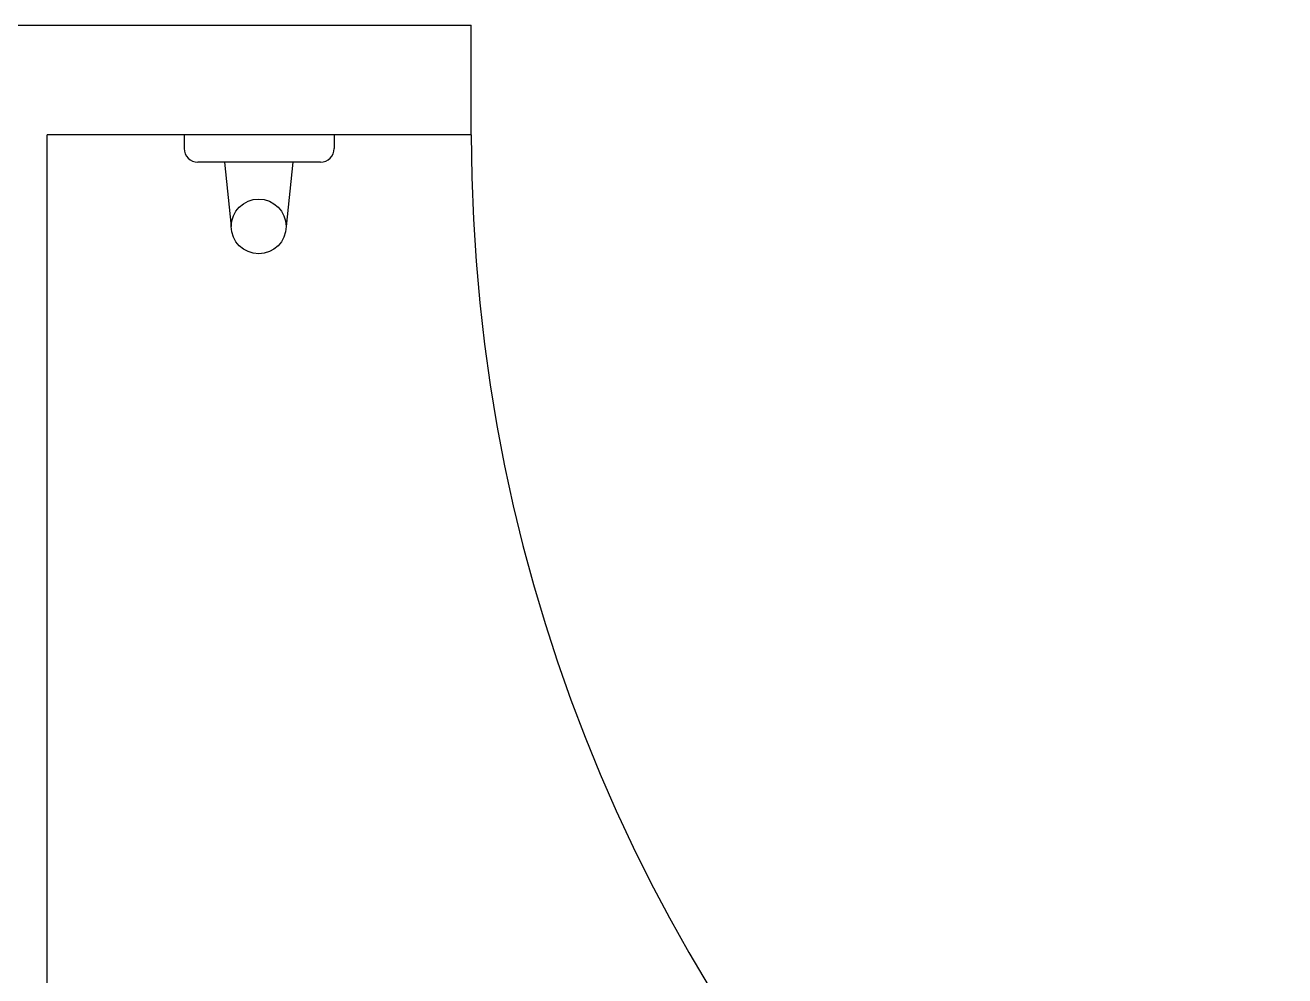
# Model space of a CAD drawing. Header units: inches. Extents: x 542787 to 543192, y 9574025 to 9574373.
# Drawn here: x 543041.388 to 543041.8483, y 9574116.1074 to 9574116.4545 of the extents above; entities that cross this region are included whole.
import ezdxf

# ---------------------------------------------------------------- set-up
doc = ezdxf.new("R2010")
doc.units = ezdxf.units.IN
doc.header["$MEASUREMENT"] = 0
doc.layers.add('I-ARQ', color=8, linetype='Continuous')

msp = doc.modelspace()

# ---------------------------------------------------------------- linework, layer by layer
at = {"layer": 'I-ARQ'}
for p, q in [((543041.36601, 9574116.45451), (543041.55101, 9574116.45451)), ((543041.55101, 9574116.41451), (543041.55101, 9574116.45451)), ((543041.39601, 9574115.20451), (543041.39601, 9574116.41451)), ((543041.55101, 9574116.41451), (543041.39601, 9574116.41451)), ((543041.44609, 9574116.41451), (543041.44609, 9574116.40951)), ((543041.50092, 9574116.41451), (543041.44609, 9574116.41451)), ((543041.50092, 9574116.41451), (543041.50092, 9574116.40951)), ((543041.49592, 9574116.40451), (543041.45109, 9574116.40451)), ((543041.46081, 9574116.40451), (543041.46334, 9574116.38104)), ((543041.48586, 9574116.40451), (543041.48334, 9574116.38104))]:
    msp.add_line(p, q, dxfattribs=at)
msp.add_circle((543041.47334, 9574116.38104), 0.01, dxfattribs=at)
for centre, radius, start, end in [((543042.15101, 9574116.41451), 0.6, 180, 270), ((543041.45109, 9574116.40951), 0.005, 180, 270), ((543041.49592, 9574116.40951), 0.005, 270, 0)]:
    msp.add_arc(centre, radius, start, end, dxfattribs=at)

doc.saveas('drawing.dxf')
